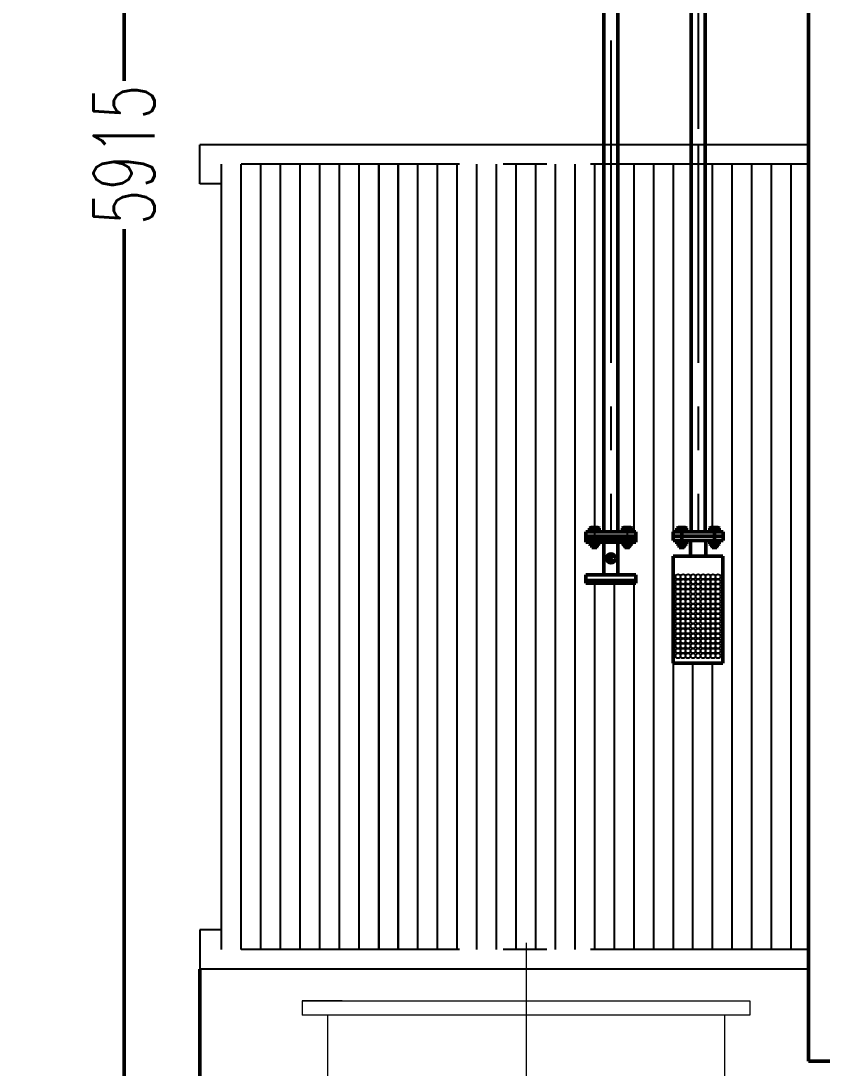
# Model space of a CAD drawing. Header units: millimetres. Extents: x -1000 to 22760, y -400 to 16400.
# Drawn here: x 15538 to 17373, y 9505 to 11905 of the extents above; entities that cross this region are included whole.
import ezdxf

# ---------------------------------------------------------------- set-up
doc = ezdxf.new("R2010")
doc.units = ezdxf.units.MM
doc.header["$LTSCALE"] = 400
for name, pattern in [('AM_ISO08W050', [18, 12, -1.5, 3, -1.5]), ('CENTER', [2, 1.25, -0.25, 0.25, -0.25]), ('DASHED2', [0.375, 0.25, -0.125])]:
    doc.linetypes.add(name, pattern=pattern)
for name, color, linetype, lineweight in [('0粗实线层', 7, 'Continuous', 50), ('2中心线层', 1, 'CENTER', 25), ('AM_7', 4, 'AM_ISO08W050', 25), ('木导线夹', 5, 'Continuous', 35)]:
    doc.layers.add(name, color=color, linetype=linetype, lineweight=lineweight)
for name, color, linetype in [('1', 5, 'DASHED2'), ('3中心线层', 1, 'CENTER'), ('油箱', 7, 'Continuous')]:
    doc.layers.add(name, color=color, linetype=linetype)
doc.styles.add('TH_GBDIM', font='txt.shx', dxfattribs={"width": 0.67, "bigfont": 'hztxt.shx'})
doc.dimstyles.new('TH_GBDIM', dxfattribs={"dimscale": 40, "dimtxt": 3.5, "dimasz": 2.5, "dimexe": 2, "dimexo": 0, "dimgap": 1.5, "dimtad": 0, "dimtoh": 1, "dimdec": 1, "dimdsep": 46, "dimtxsty": 'TH_GBDIM', "dimcen": 2.5, "dimclrd": 3, "dimclre": 3, "dimclrt": 6, "dimadec": 0, "dimazin": 2, "dimtfac": 0.714286, "dimtdec": 1, "dimtmove": 0, "dimatfit": 3, "dimfxl": 0, "dimtzin": 0, "dimlwd": -1, "dimlwe": -1, "dimarcsym": 0})

# ---------------------------------------------------------------- blocks, each defined once
blk = doc.blocks.new('风机')
at = {"lineweight": 0}
for p, q in [((-512.5, -85), (-512.5, -117.5)), ((512.5, -85), (-512.5, -85)), ((421, -85), (512.5, -85)), ((512.5, -85), (512.5, -117.5)), ((-512.5, -117.5), (512.5, -117.5)), ((-455, -117.5), (-455, -390.2)), ((455, -117.5), (455, -390.2)), ((-455, -390.2), (-512.5, -515)), ((455, -390.2), (512.5, -515)), ((512.5, -515), (-512.5, -515)), ((-171.3, -578.8), (-171.3, -515)), ((171.3, -578.8), (171.3, -515)), ((0, -595), (-155, -595)), ((0, -595), (155, -595))]:
    blk.add_line(p, q, dxfattribs=at)
for centre, start, end in [((-155, -578.8), 180, 270), ((155, -578.8), 270, 0)]:
    blk.add_arc(centre, 16.2, start, end, dxfattribs=at)
at = {"layer": 'AM_7', "color": 1, "lineweight": 0}
blk.add_line((0, 47.9), (0, -658.4), dxfattribs=at)
blk = doc.blocks.new('A$C76C92902')
at = {"layer": '0粗实线层'}
for p, q in [((173.7, -25), (173.7, 100.74)), ((173.7, -25), (173.7, -744.81)), ((110.08, -744.81), (173.7, -744.81))]:
    blk.add_line(p, q, dxfattribs=at)
blk = doc.blocks.new('*D212')
at = {"layer": '0粗实线层', "color": 3}
for p, q in [((7808, 13841.6), (7808, 7342.3)), ((20557.9, 12055.6), (21920.6, 12055.6)), ((21840.6, 11955.6), (21840.6, 10522.6)), ((21840.6, 8740.7), (21840.6, 10173.6)), ((343, 8644.3), (343, 7342.3)), ((19489.9, 8640.7), (21920.6, 8640.7)), ((443, 7422.3), (3812.1, 7422.3)), ((7708, 7422.3), (4179.9, 7422.3))]:
    blk.add_line(p, q, dxfattribs=at)
for points in [[(21823.9, 11955.6), (21857.2, 11955.6), (21840.6, 12055.6)], [(21823.9, 8740.7), (21857.2, 8740.7), (21840.6, 8640.7)], [(443, 7439), (443, 7405.6), (343, 7422.3)], [(7708, 7439), (7708, 7405.6), (7808, 7422.3)]]:
    blk.add_solid(points, dxfattribs=at)
at = {"layer": 'Defpoints', "color": 0}
for p in [(7808, 13841.6), (20557.9, 12055.6), (343, 8644.3), (19489.9, 8640.7), (21840.6, 8640.7), (7808, 7422.3)]:
    blk.add_point(p, dxfattribs=at)
at = {"layer": '0粗实线层', "color": 6, "insert": (21840.6, 10348.1), "char_height": 140, "attachment_point": 5, "rotation": 90, "style": 'TH_GBDIM'}
blk.add_mtext('3415', dxfattribs=at)
at = {"layer": '0粗实线层', "color": 6, "insert": (3996, 7422.3), "char_height": 140, "attachment_point": 5, "style": 'TH_GBDIM'}
blk.add_mtext('7465', dxfattribs=at)
blk = doc.blocks.new('*D214')
at = {"layer": '0粗实线层', "color": 3}
for p, q in [((19338, 12091.6), (19338, 12868.2)), ((20557.9, 12055.6), (20557.9, 12868.2)), ((19438, 12788.2), (19780.1, 12788.2)), ((20457.9, 12788.2), (20115.9, 12788.2)), ((6559.7, 11755.6), (8039.7, 11755.6)), ((7959.7, 11655.6), (7959.7, 10358.6)), ((7959.7, 8740.7), (7959.7, 10037.7)), ((6270.7, 8640.7), (8039.7, 8640.7))]:
    blk.add_line(p, q, dxfattribs=at)
for points in [[(19438, 12804.9), (19438, 12771.5), (19338, 12788.2)], [(20457.9, 12804.9), (20457.9, 12771.5), (20557.9, 12788.2)], [(7943, 11655.6), (7976.3, 11655.6), (7959.7, 11755.6)], [(7943, 8740.7), (7976.3, 8740.7), (7959.7, 8640.7)]]:
    blk.add_solid(points, dxfattribs=at)
at = {"layer": 'Defpoints', "color": 0}
for p in [(20557.9, 12788.2), (19338, 12091.6), (20557.9, 12055.6), (6559.7, 11755.6), (6270.7, 8640.7), (7959.7, 8640.7)]:
    blk.add_point(p, dxfattribs=at)
at = {"layer": '0粗实线层', "color": 6, "insert": (19948, 12788.2), "char_height": 140, "attachment_point": 5, "style": 'TH_GBDIM'}
blk.add_mtext('1220', dxfattribs=at)
at = {"layer": '0粗实线层', "color": 6, "insert": (7959.7, 10198.1), "char_height": 140, "attachment_point": 5, "rotation": 90, "style": 'TH_GBDIM'}
blk.add_mtext('3115', dxfattribs=at)
blk = doc.blocks.new('A$C362E1FC4')
at = {"layer": '0粗实线层'}
for p, q in [((-57.5, 0, 0), (57.5, 0, 0)), ((-57.5, -12, 0), (-57.5, 0, 0)), ((57.5, -12, 0), (57.5, 0, 0)), ((-57.5, -12, 0), (57.5, -12, 0)), ((-57.5, -24, 0), (-57.5, -12, 0)), ((-57.5, -12, 0), (57.5, -12, 0)), ((49.2, -12, 0), (-49.2, -12, 0)), ((57.5, -24, 0), (57.5, -12, 0)), ((-57.5, -24, 0), (57.5, -24, 0)), ((-16, -24, 0), (-16, -98.6, 0)), ((16, -24, 0), (16, -98.6, 0)), ((-57.5, -98.6, 0), (57.5, -98.6, 0)), ((-57.5, -112, 0), (-57.5, -98.6, 0)), ((-57.5, -112, 0), (57.5, -112, 0)), ((-57.5, -112, 0), (57.5, -112, 0)), ((57.5, -112, 0), (-57.5, -112, 0)), ((-57.5, -112, 0), (-57.5, -118, 0)), ((-57.5, -118, 0), (57.5, -118, 0)), ((57.5, -112, 0), (57.5, -98.6, 0)), ((57.5, -118, 0), (57.5, -112, 0))]:
    blk.add_line(p, q, dxfattribs=at)
at = {"layer": '0粗实线层', "ltscale": 60}
for p, q in [((57.5, 0, 0), (-57.5, 0, 0)), ((57.5, -12, 0), (-57.5, -12, 0))]:
    blk.add_line(p, q, dxfattribs=at)
at = {"layer": '0粗实线层', "ltscale": 30}
for p, q in [((57.5, 0), (-57.5, 0)), ((-57.5, 0), (-57.5, -10)), ((57.5, 0), (-57.5, 0)), ((-57.5, 0), (-57.5, -10)), ((57.5, 0), (-57.5, 0)), ((-57.5, 0), (-57.5, -10)), ((57.5, 0), (-57.5, 0)), ((-57.5, 0), (-57.5, -10)), ((-24.5, 2), (-50.5, 2)), ((-50.5, 2), (-50.5, 0)), ((-24.5, 2), (-50.5, 2)), ((-50.5, 2), (-50.5, 0)), ((-24.5, 2), (-50.5, 2)), ((-50.5, 2), (-50.5, 0)), ((-50.5, 0), (-24.5, 0)), ((-50.5, 0), (-24.5, 0)), ((-50.5, 0), (-24.5, 0)), ((-48.5, 7.8), (-48.5, 2)), ((-48.5, 7.8), (-48.5, 2)), ((-48.5, 7.8), (-48.5, 2)), ((-48.5, 2), (-26.5, 2)), ((-48.5, 2), (-26.5, 2)), ((-48.5, 2), (-26.5, 2)), ((-46, 9.5), (-43.5, 9.5)), ((-46, 9.5), (-43.5, 9.5)), ((-46, 9.5), (-43.5, 9.5)), ((-29, 9.5), (-46, 9.5)), ((-29, 9.5), (-46, 9.5)), ((-29, 9.5), (-46, 9.5)), ((-29.2, 9.5), (-45.8, 9.5)), ((-29.2, 9.5), (-45.8, 9.5)), ((-29.2, 9.5), (-45.8, 9.5)), ((-43.5, 9.5), (-42, 9.5)), ((-43.5, 9.5), (-31.5, 9.5)), ((-43.5, 9.5), (-42, 9.5)), ((-43.5, 9.5), (-31.5, 9.5)), ((-43.5, 9.5), (-42, 9.5)), ((-43.5, 9.5), (-31.5, 9.5)), ((-43.5, 7.8), (-43.5, 2)), ((-43.5, 7.8), (-43.5, 2)), ((-43.5, 7.8), (-43.5, 2)), ((-31.5, 9.5), (-29, 9.5)), ((-31.5, 9.5), (-29, 9.5)), ((-31.5, 9.5), (-29, 9.5)), ((-31.5, 7.8), (-31.5, 2)), ((-31.5, 7.8), (-31.5, 2)), ((-31.5, 7.8), (-31.5, 2)), ((0, 0), (-27.7, 0)), ((-26.5, 2), (-26.5, 7.8)), ((-26.5, 2), (-26.5, 7.8)), ((-26.5, 2), (-26.5, 7.8)), ((-24.5, 0), (-24.5, 2)), ((-24.5, 0), (-24.5, 2)), ((-24.5, 0), (-24.5, 2)), ((24.5, 0), (24.5, 2)), ((24.5, 2), (50.5, 2)), ((24.5, 0), (24.5, 2)), ((24.5, 2), (50.5, 2)), ((24.5, 0), (24.5, 2)), ((24.5, 2), (50.5, 2)), ((50.5, 0), (24.5, 0)), ((50.5, 0), (24.5, 0)), ((50.5, 0), (24.5, 0)), ((26.5, 2), (26.5, 7.8)), ((26.5, 2), (26.5, 7.8)), ((26.5, 2), (26.5, 7.8)), ((48.5, 2), (26.5, 2)), ((48.5, 2), (26.5, 2)), ((48.5, 2), (26.5, 2)), ((31.5, 9.5), (29, 9.5)), ((31.5, 9.5), (29, 9.5)), ((31.5, 9.5), (29, 9.5)), ((29, 9.5), (46, 9.5)), ((29, 9.5), (46, 9.5)), ((29, 9.5), (46, 9.5)), ((29.2, 9.5), (45.8, 9.5)), ((29.2, 9.5), (45.8, 9.5)), ((29.2, 9.5), (45.8, 9.5)), ((43.5, 9.5), (31.5, 9.5)), ((43.5, 9.5), (31.5, 9.5)), ((43.5, 9.5), (31.5, 9.5)), ((31.5, 7.8), (31.5, 2)), ((31.5, 7.8), (31.5, 2)), ((31.5, 7.8), (31.5, 2)), ((43.5, 9.5), (42, 9.5)), ((43.5, 9.5), (42, 9.5)), ((43.5, 9.5), (42, 9.5)), ((46, 9.5), (43.5, 9.5)), ((46, 9.5), (43.5, 9.5)), ((46, 9.5), (43.5, 9.5)), ((43.5, 7.8), (43.5, 2)), ((43.5, 7.8), (43.5, 2)), ((43.5, 7.8), (43.5, 2)), ((48.5, 7.8), (48.5, 2)), ((48.5, 7.8), (48.5, 2)), ((48.5, 7.8), (48.5, 2)), ((50.5, 2), (50.5, 0)), ((50.5, 2), (50.5, 0)), ((50.5, 2), (50.5, 0)), ((57.5, -10), (57.5, 0)), ((57.5, -10), (57.5, 0)), ((57.5, -10), (57.5, 0)), ((57.5, -10), (57.5, 0)), ((57.5, -10), (-57.5, -10)), ((-57.5, -10), (-57.5, -20)), ((57.5, -10), (-57.5, -10)), ((-57.5, -10), (-57.5, -20)), ((-57.5, -10), (57.5, -10)), ((-57.5, -10), (57.5, -10)), ((-57.5, -10), (57.5, -10)), ((57.5, -10), (-57.5, -10)), ((-57.5, -10), (-57.5, -20)), ((57.5, -10), (-57.5, -10)), ((-57.5, -10), (-57.5, -20)), ((-57.5, -10), (57.5, -10)), ((-57.5, -20), (57.5, -20)), ((-57.5, -20), (57.5, -20)), ((-57.5, -20), (57.5, -20)), ((-57.5, -20), (57.5, -20)), ((-50.5, -20), (-24.5, -20)), ((-50.5, -22), (-50.5, -20)), ((-50.5, -20), (-24.5, -20)), ((-50.5, -22), (-50.5, -20)), ((-50.5, -20), (-24.5, -20)), ((-50.5, -22), (-50.5, -20)), ((-24.5, -22), (-50.5, -22)), ((-24.5, -22), (-50.5, -22)), ((-24.5, -22), (-50.5, -22)), ((-48.5, -22), (-26.5, -22)), ((-48.5, -22), (-26.5, -22)), ((-48.5, -22), (-26.5, -22)), ((-48.5, -27.8), (-48.5, -22)), ((-48.5, -27.8), (-48.5, -22)), ((-48.5, -27.8), (-48.5, -22)), ((-43.5, -27.8), (-43.5, -22)), ((-43.5, -34.9), (-43.5, -22)), ((-43.5, -27.8), (-43.5, -22)), ((-43.5, -34.9), (-43.5, -22)), ((-43.5, -27.8), (-43.5, -22)), ((-31.5, -27.8), (-31.5, -22)), ((-31.5, -34.9), (-31.5, -22)), ((-31.5, -27.8), (-31.5, -22)), ((-31.5, -34.9), (-31.5, -22)), ((-31.5, -27.8), (-31.5, -22)), ((-26.5, -22), (-26.5, -27.8)), ((-26.5, -22), (-26.5, -27.8)), ((-26.5, -22), (-26.5, -27.8)), ((-24.5, -20), (-24.5, -22)), ((-24.5, -20), (-24.5, -22)), ((-24.5, -20), (-24.5, -22)), ((50.5, -20), (24.5, -20)), ((24.5, -20), (24.5, -22)), ((50.5, -20), (24.5, -20)), ((24.5, -20), (24.5, -22)), ((50.5, -20), (24.5, -20)), ((24.5, -20), (24.5, -22)), ((24.5, -22), (50.5, -22)), ((24.5, -22), (50.5, -22)), ((24.5, -22), (50.5, -22)), ((48.5, -22), (26.5, -22)), ((48.5, -22), (26.5, -22)), ((48.5, -22), (26.5, -22)), ((26.5, -22), (26.5, -27.8)), ((26.5, -22), (26.5, -27.8)), ((26.5, -22), (26.5, -27.8)), ((31.5, -27.8), (31.5, -22)), ((31.5, -34.9), (31.5, -22)), ((31.5, -27.8), (31.5, -22)), ((31.5, -34.9), (31.5, -22)), ((31.5, -27.8), (31.5, -22)), ((43.5, -27.8), (43.5, -22)), ((43.5, -34.9), (43.5, -22)), ((43.5, -27.8), (43.5, -22)), ((43.5, -34.9), (43.5, -22)), ((43.5, -27.8), (43.5, -22)), ((48.5, -27.8), (48.5, -22)), ((48.5, -27.8), (48.5, -22)), ((48.5, -27.8), (48.5, -22)), ((50.5, -22), (50.5, -20)), ((50.5, -22), (50.5, -20)), ((50.5, -22), (50.5, -20)), ((57.5, -20), (57.5, -10)), ((57.5, -20), (57.5, -10)), ((57.5, -20), (57.5, -10)), ((57.5, -20), (57.5, -10)), ((-46, -29.5), (-43.5, -29.5)), ((-46, -29.5), (-43.5, -29.5)), ((-46, -29.5), (-43.5, -29.5)), ((-29, -29.5), (-46, -29.5)), ((-29, -29.5), (-46, -29.5)), ((-29, -29.5), (-46, -29.5)), ((-29.2, -29.5), (-45.8, -29.5)), ((-29.2, -29.5), (-45.8, -29.5)), ((-29.2, -29.5), (-45.8, -29.5)), ((-43.5, -29.5), (-42, -29.5)), ((-43.5, -29.5), (-31.5, -29.5)), ((-43.5, -29.5), (-42, -29.5)), ((-43.5, -29.5), (-31.5, -29.5)), ((-43.5, -29.5), (-42, -29.5)), ((-43.5, -29.5), (-31.5, -29.5)), ((-31.5, -34.9), (-43.5, -34.9)), ((-43.1, -36), (-43.5, -34.9)), ((-31.5, -34.9), (-43.5, -34.9)), ((-43.1, -36), (-43.5, -34.9)), ((-32, -36), (-43.1, -36)), ((-32, -36), (-43.1, -36)), ((-32, -36), (-31.5, -34.9)), ((-32, -36), (-31.5, -34.9)), ((-31.5, -29.5), (-29, -29.5)), ((-31.5, -29.5), (-29, -29.5)), ((-31.5, -29.5), (-29, -29.5)), ((31.5, -29.5), (29, -29.5)), ((31.5, -29.5), (29, -29.5)), ((31.5, -29.5), (29, -29.5)), ((29, -29.5), (46, -29.5)), ((29, -29.5), (46, -29.5)), ((29, -29.5), (46, -29.5)), ((29.2, -29.5), (45.8, -29.5)), ((29.2, -29.5), (45.8, -29.5)), ((29.2, -29.5), (45.8, -29.5)), ((43.5, -29.5), (31.5, -29.5)), ((43.5, -29.5), (31.5, -29.5)), ((43.5, -29.5), (31.5, -29.5)), ((31.5, -34.9), (43.5, -34.9)), ((32, -36), (31.5, -34.9)), ((31.5, -34.9), (43.5, -34.9)), ((32, -36), (31.5, -34.9)), ((32, -36), (43.1, -36)), ((32, -36), (43.1, -36)), ((43.5, -29.5), (42, -29.5)), ((43.5, -29.5), (42, -29.5)), ((43.5, -29.5), (42, -29.5)), ((43.1, -36), (43.5, -34.9)), ((43.1, -36), (43.5, -34.9)), ((46, -29.5), (43.5, -29.5)), ((46, -29.5), (43.5, -29.5)), ((46, -29.5), (43.5, -29.5))]:
    blk.add_line(p, q, dxfattribs=at)
at = {"layer": '0粗实线层', "ltscale": 5}
blk.add_line((0, -20), (27.7, -20), dxfattribs=at)
at = {"layer": '0粗实线层'}
for radius in [10.3, 3.34]:
    blk.add_circle((0.3, -61.3, 0), radius, dxfattribs=at)
at = {"layer": '0粗实线层', "ltscale": 30}
for centre, radius, start, end in [((-46, 6.8), 2.68, 21.4939, 158.5061), ((-46, 6.8), 2.68, 21.4939, 158.5061), ((-46, 6.8), 2.68, 21.4939, 158.5061), ((-37.5, -1.9), 11.4, 58.3195, 121.6805), ((-37.5, -1.9), 11.4, 58.3195, 121.6805), ((-37.5, -1.9), 11.4, 58.3195, 121.6805), ((-29, 6.8), 2.68, 21.4939, 158.5061), ((-29, 6.8), 2.68, 21.4939, 158.5061), ((-29, 6.8), 2.68, 21.4939, 158.5061), ((29, 6.8), 2.68, 21.4939, 158.5061), ((29, 6.8), 2.68, 21.4939, 158.5061), ((29, 6.8), 2.68, 21.4939, 158.5061), ((37.5, -1.9), 11.4, 58.3195, 121.6805), ((37.5, -1.9), 11.4, 58.3195, 121.6805), ((37.5, -1.9), 11.4, 58.3195, 121.6805), ((46, 6.8), 2.68, 21.4939, 158.5061), ((46, 6.8), 2.68, 21.4939, 158.5061), ((46, 6.8), 2.68, 21.4939, 158.5061), ((-46, -26.8), 2.68, 201.4939, 338.5061), ((-46, -26.8), 2.68, 201.4939, 338.5061), ((-46, -26.8), 2.68, 201.4939, 338.5061), ((-37.5, -18.1), 11.4, 238.3195, 301.6805), ((-37.5, -18.1), 11.4, 238.3195, 301.6805), ((-37.5, -18.1), 11.4, 238.3195, 301.6805), ((-29, -26.8), 2.68, 201.4939, 338.5061), ((-29, -26.8), 2.68, 201.4939, 338.5061), ((-29, -26.8), 2.68, 201.4939, 338.5061), ((29, -26.8), 2.68, 201.4939, 338.5061), ((29, -26.8), 2.68, 201.4939, 338.5061), ((29, -26.8), 2.68, 201.4939, 338.5061), ((37.5, -18.1), 11.4, 238.3195, 301.6805), ((37.5, -18.1), 11.4, 238.3195, 301.6805), ((37.5, -18.1), 11.4, 238.3195, 301.6805), ((46, -26.8), 2.68, 201.4939, 338.5061), ((46, -26.8), 2.68, 201.4939, 338.5061), ((46, -26.8), 2.68, 201.4939, 338.5061)]:
    blk.add_arc(centre, radius, start, end, dxfattribs=at)
at = {"layer": '2中心线层', "ltscale": 50}
for p, q in [((-37.5, 9.5), (-37.5, -36)), ((37.5, 9.5), (37.5, -36))]:
    blk.add_line(p, q, dxfattribs=at)
blk = doc.blocks.new('A$C2D1D4404')
at = {"layer": '0粗实线层'}
for p, q in [((16, 0), (16, -887.1)), ((-16, 0), (-16, -887.1))]:
    blk.add_line(p, q, dxfattribs=at)
at = {"layer": '2中心线层'}
blk.add_line((0, 0), (0, -887.1), dxfattribs=at)
at = {"layer": '0粗实线层'}
blk.add_blockref('A$C362E1FC4', (0, -887.1), dxfattribs=at)
blk = doc.blocks.new('A$C6F0C3F66')
blk.add_line((57, -301.5), (-57, -301.5))
at = {"layer": '0粗实线层', "ltscale": 30}
for p, q in [((-57.5, -10), (-57.5, 0)), ((-57.5, 0), (57.5, 0)), ((-57.5, 0), (57.5, 0)), ((-57.5, -10), (-57.5, 0)), ((-57.5, 0), (57.5, 0)), ((-57.5, -10), (-57.5, 0)), ((-57.5, -10), (-57.5, 0)), ((-57.5, 0), (57.5, 0)), ((-24.5, 2), (-50.5, 2)), ((-50.5, 2), (-50.5, 0)), ((-24.5, 2), (-50.5, 2)), ((-50.5, 2), (-50.5, 0)), ((-24.5, 2), (-50.5, 2)), ((-50.5, 2), (-50.5, 0)), ((-50.5, 0), (-24.5, 0)), ((-50.5, 0), (-24.5, 0)), ((-50.5, 0), (-24.5, 0)), ((-48.5, 7.8), (-48.5, 2)), ((-48.5, 7.8), (-48.5, 2)), ((-48.5, 7.8), (-48.5, 2)), ((-48.5, 2), (-26.5, 2)), ((-48.5, 2), (-26.5, 2)), ((-48.5, 2), (-26.5, 2)), ((-46, 9.5), (-43.5, 9.5)), ((-46, 9.5), (-43.5, 9.5)), ((-46, 9.5), (-43.5, 9.5)), ((-29, 9.5), (-46, 9.5)), ((-29, 9.5), (-46, 9.5)), ((-29, 9.5), (-46, 9.5)), ((-29.2, 9.5), (-45.8, 9.5)), ((-29.2, 9.5), (-45.8, 9.5)), ((-29.2, 9.5), (-45.8, 9.5)), ((-43.5, 9.5), (-42, 9.5)), ((-43.5, 9.5), (-31.5, 9.5)), ((-43.5, 9.5), (-42, 9.5)), ((-43.5, 9.5), (-31.5, 9.5)), ((-43.5, 9.5), (-42, 9.5)), ((-43.5, 9.5), (-31.5, 9.5)), ((-43.5, 7.8), (-43.5, 2)), ((-43.5, 7.8), (-43.5, 2)), ((-43.5, 7.8), (-43.5, 2)), ((-37.5, 9.5), (-37.5, -36)), ((-31.5, 9.5), (-29, 9.5)), ((-31.5, 9.5), (-29, 9.5)), ((-31.5, 9.5), (-29, 9.5)), ((-31.5, 7.8), (-31.5, 2)), ((-31.5, 7.8), (-31.5, 2)), ((-31.5, 7.8), (-31.5, 2)), ((-26.5, 2), (-26.5, 7.8)), ((-26.5, 2), (-26.5, 7.8)), ((-26.5, 2), (-26.5, 7.8)), ((-24.5, 0), (-24.5, 2)), ((-24.5, 0), (-24.5, 2)), ((-24.5, 0), (-24.5, 2)), ((24.5, 0), (24.5, 2)), ((24.5, 2), (50.5, 2)), ((24.5, 0), (24.5, 2)), ((24.5, 2), (50.5, 2)), ((24.5, 0), (24.5, 2)), ((24.5, 2), (50.5, 2)), ((50.5, 0), (24.5, 0)), ((50.5, 0), (24.5, 0)), ((50.5, 0), (24.5, 0)), ((26.5, 2), (26.5, 7.8)), ((26.5, 2), (26.5, 7.8)), ((26.5, 2), (26.5, 7.8)), ((48.5, 2), (26.5, 2)), ((48.5, 2), (26.5, 2)), ((48.5, 2), (26.5, 2)), ((31.5, 9.5), (29, 9.5)), ((31.5, 9.5), (29, 9.5)), ((31.5, 9.5), (29, 9.5)), ((29, 9.5), (46, 9.5)), ((29, 9.5), (46, 9.5)), ((29, 9.5), (46, 9.5)), ((29.2, 9.5), (45.8, 9.5)), ((29.2, 9.5), (45.8, 9.5)), ((29.2, 9.5), (45.8, 9.5)), ((43.5, 9.5), (31.5, 9.5)), ((43.5, 9.5), (31.5, 9.5)), ((43.5, 9.5), (31.5, 9.5)), ((31.5, 7.8), (31.5, 2)), ((31.5, 7.8), (31.5, 2)), ((31.5, 7.8), (31.5, 2)), ((37.5, 9.5), (37.5, -36)), ((43.5, 9.5), (42, 9.5)), ((43.5, 9.5), (42, 9.5)), ((43.5, 9.5), (42, 9.5)), ((46, 9.5), (43.5, 9.5)), ((46, 9.5), (43.5, 9.5)), ((46, 9.5), (43.5, 9.5)), ((43.5, 7.8), (43.5, 2)), ((43.5, 7.8), (43.5, 2)), ((43.5, 7.8), (43.5, 2)), ((48.5, 7.8), (48.5, 2)), ((48.5, 7.8), (48.5, 2)), ((48.5, 7.8), (48.5, 2)), ((50.5, 2), (50.5, 0)), ((50.5, 2), (50.5, 0)), ((50.5, 2), (50.5, 0)), ((57.5, 0), (57.5, -10)), ((57.5, 0), (57.5, -10)), ((57.5, 0), (57.5, -10)), ((57.5, 0), (57.5, -10)), ((-57.5, -20), (-57.5, -10)), ((-57.5, -10), (57.5, -10)), ((-57.5, -20), (-57.5, -10)), ((-57.5, -10), (57.5, -10)), ((57.5, -10), (-57.5, -10)), ((57.5, -10), (-57.5, -10)), ((57.5, -10), (-57.5, -10)), ((-57.5, -10), (57.5, -10)), ((-57.5, -20), (-57.5, -10)), ((-57.5, -20), (-57.5, -10)), ((-57.5, -10), (57.5, -10)), ((57.5, -10), (-57.5, -10)), ((57.5, -20), (-57.5, -20)), ((57.5, -20), (-57.5, -20)), ((57.5, -20), (-57.5, -20)), ((57.5, -20), (-57.5, -20)), ((-50.5, -20), (-24.5, -20)), ((-50.5, -22), (-50.5, -20)), ((-50.5, -20), (-24.5, -20)), ((-50.5, -22), (-50.5, -20)), ((-50.5, -20), (-24.5, -20)), ((-50.5, -22), (-50.5, -20)), ((-24.5, -22), (-50.5, -22)), ((-24.5, -22), (-50.5, -22)), ((-24.5, -22), (-50.5, -22)), ((-48.5, -22), (-26.5, -22)), ((-48.5, -22), (-26.5, -22)), ((-48.5, -22), (-26.5, -22)), ((-48.5, -27.8), (-48.5, -22)), ((-48.5, -27.8), (-48.5, -22)), ((-48.5, -27.8), (-48.5, -22)), ((-43.5, -27.8), (-43.5, -22)), ((-43.5, -34.9), (-43.5, -22)), ((-43.5, -27.8), (-43.5, -22)), ((-43.5, -34.9), (-43.5, -22)), ((-43.5, -27.8), (-43.5, -22)), ((-31.5, -27.8), (-31.5, -22)), ((-31.5, -34.9), (-31.5, -22)), ((-31.5, -27.8), (-31.5, -22)), ((-31.5, -34.9), (-31.5, -22)), ((-31.5, -27.8), (-31.5, -22)), ((0, -20), (-27.7, -20)), ((-26.5, -22), (-26.5, -27.8)), ((-26.5, -22), (-26.5, -27.8)), ((-26.5, -22), (-26.5, -27.8)), ((-24.5, -20), (-24.5, -22)), ((-24.5, -20), (-24.5, -22)), ((-24.5, -20), (-24.5, -22)), ((-17.5, -56.2), (-17.5, -20)), ((17.5, -56.2), (17.5, -20)), ((50.5, -20), (24.5, -20)), ((24.5, -20), (24.5, -22)), ((50.5, -20), (24.5, -20)), ((24.5, -20), (24.5, -22)), ((50.5, -20), (24.5, -20)), ((24.5, -20), (24.5, -22)), ((24.5, -22), (50.5, -22)), ((24.5, -22), (50.5, -22)), ((24.5, -22), (50.5, -22)), ((48.5, -22), (26.5, -22)), ((48.5, -22), (26.5, -22)), ((48.5, -22), (26.5, -22)), ((26.5, -22), (26.5, -27.8)), ((26.5, -22), (26.5, -27.8)), ((26.5, -22), (26.5, -27.8)), ((31.5, -27.8), (31.5, -22)), ((31.5, -34.9), (31.5, -22)), ((31.5, -27.8), (31.5, -22)), ((31.5, -34.9), (31.5, -22)), ((31.5, -27.8), (31.5, -22)), ((43.5, -27.8), (43.5, -22)), ((43.5, -34.9), (43.5, -22)), ((43.5, -27.8), (43.5, -22)), ((43.5, -34.9), (43.5, -22)), ((43.5, -27.8), (43.5, -22)), ((48.5, -27.8), (48.5, -22)), ((48.5, -27.8), (48.5, -22)), ((48.5, -27.8), (48.5, -22)), ((50.5, -22), (50.5, -20)), ((50.5, -22), (50.5, -20)), ((50.5, -22), (50.5, -20)), ((57.5, -10), (57.5, -20)), ((57.5, -10), (57.5, -20)), ((57.5, -10), (57.5, -20)), ((57.5, -10), (57.5, -20)), ((-46, -29.5), (-43.5, -29.5)), ((-46, -29.5), (-43.5, -29.5)), ((-46, -29.5), (-43.5, -29.5)), ((-29, -29.5), (-46, -29.5)), ((-29, -29.5), (-46, -29.5)), ((-29, -29.5), (-46, -29.5)), ((-29.2, -29.5), (-45.8, -29.5)), ((-29.2, -29.5), (-45.8, -29.5)), ((-29.2, -29.5), (-45.8, -29.5)), ((-43.5, -29.5), (-42, -29.5)), ((-43.5, -29.5), (-31.5, -29.5)), ((-43.5, -29.5), (-42, -29.5)), ((-43.5, -29.5), (-31.5, -29.5)), ((-43.5, -29.5), (-42, -29.5)), ((-43.5, -29.5), (-31.5, -29.5)), ((-31.5, -34.9), (-43.5, -34.9)), ((-43.1, -36), (-43.5, -34.9)), ((-31.5, -34.9), (-43.5, -34.9)), ((-43.1, -36), (-43.5, -34.9)), ((-32, -36), (-43.1, -36)), ((-32, -36), (-43.1, -36)), ((-32, -36), (-31.5, -34.9)), ((-32, -36), (-31.5, -34.9)), ((-31.5, -29.5), (-29, -29.5)), ((-31.5, -29.5), (-29, -29.5)), ((-31.5, -29.5), (-29, -29.5)), ((31.5, -29.5), (29, -29.5)), ((31.5, -29.5), (29, -29.5)), ((31.5, -29.5), (29, -29.5)), ((29, -29.5), (46, -29.5)), ((29, -29.5), (46, -29.5)), ((29, -29.5), (46, -29.5)), ((29.2, -29.5), (45.8, -29.5)), ((29.2, -29.5), (45.8, -29.5)), ((29.2, -29.5), (45.8, -29.5)), ((43.5, -29.5), (31.5, -29.5)), ((43.5, -29.5), (31.5, -29.5)), ((43.5, -29.5), (31.5, -29.5)), ((31.5, -34.9), (43.5, -34.9)), ((32, -36), (31.5, -34.9)), ((31.5, -34.9), (43.5, -34.9)), ((32, -36), (31.5, -34.9)), ((32, -36), (43.1, -36)), ((32, -36), (43.1, -36)), ((43.5, -29.5), (42, -29.5)), ((43.5, -29.5), (42, -29.5)), ((43.5, -29.5), (42, -29.5)), ((43.1, -36), (43.5, -34.9)), ((43.1, -36), (43.5, -34.9)), ((46, -29.5), (43.5, -29.5)), ((46, -29.5), (43.5, -29.5)), ((46, -29.5), (43.5, -29.5)), ((57, -56.2), (-57, -56.2)), ((-57, -56.2), (-57, -301.5)), ((57, -301.5), (57, -56.2))]:
    blk.add_line(p, q, dxfattribs=at)
for centre, radius, start, end in [((-46, 6.8), 2.68, 21.4939, 158.5061), ((-46, 6.8), 2.68, 21.4939, 158.5061), ((-46, 6.8), 2.68, 21.4939, 158.5061), ((-37.5, -1.9), 11.4, 58.3195, 121.6805), ((-37.5, -1.9), 11.4, 58.3195, 121.6805), ((-37.5, -1.9), 11.4, 58.3195, 121.6805), ((-29, 6.8), 2.68, 21.4939, 158.5061), ((-29, 6.8), 2.68, 21.4939, 158.5061), ((-29, 6.8), 2.68, 21.4939, 158.5061), ((29, 6.8), 2.68, 21.4939, 158.5061), ((29, 6.8), 2.68, 21.4939, 158.5061), ((29, 6.8), 2.68, 21.4939, 158.5061), ((37.5, -1.9), 11.4, 58.3195, 121.6805), ((37.5, -1.9), 11.4, 58.3195, 121.6805), ((37.5, -1.9), 11.4, 58.3195, 121.6805), ((46, 6.8), 2.68, 21.4939, 158.5061), ((46, 6.8), 2.68, 21.4939, 158.5061), ((46, 6.8), 2.68, 21.4939, 158.5061), ((-46, -26.8), 2.68, 201.4939, 338.5061), ((-46, -26.8), 2.68, 201.4939, 338.5061), ((-46, -26.8), 2.68, 201.4939, 338.5061), ((-37.5, -18.1), 11.4, 238.3195, 301.6805), ((-37.5, -18.1), 11.4, 238.3195, 301.6805), ((-37.5, -18.1), 11.4, 238.3195, 301.6805), ((-29, -26.8), 2.68, 201.4939, 338.5061), ((-29, -26.8), 2.68, 201.4939, 338.5061), ((-29, -26.8), 2.68, 201.4939, 338.5061), ((29, -26.8), 2.68, 201.4939, 338.5061), ((29, -26.8), 2.68, 201.4939, 338.5061), ((29, -26.8), 2.68, 201.4939, 338.5061), ((37.5, -18.1), 11.4, 238.3195, 301.6805), ((37.5, -18.1), 11.4, 238.3195, 301.6805), ((37.5, -18.1), 11.4, 238.3195, 301.6805), ((46, -26.8), 2.68, 201.4939, 338.5061), ((46, -26.8), 2.68, 201.4939, 338.5061), ((46, -26.8), 2.68, 201.4939, 338.5061)]:
    blk.add_arc(centre, radius, start, end, dxfattribs=at)
at = {"layer": '1', "ltscale": 30}
blk.add_line((0, 0), (27.7, 0), dxfattribs=at)
at = {"layer": '木导线夹', "linetype": 'Continuous', "lineweight": 25, "ltscale": 15}
for centre in [(-46, -103.3), (-46, -114.6), (-34.5, -103.3), (-34.5, -114.6), (-23, -103.3), (-23, -114.6), (-11.5, -103.3), (-11.5, -114.6), (0, -103.3), (0, -114.6), (11.5, -103.3), (11.5, -114.6), (22.8, -103.3), (22.8, -114.6), (34.1, -103.3), (34.1, -114.6), (45.5, -103.3), (45.5, -114.6), (-46, -125.9), (-46, -137.2), (-46, -148.6), (-34.5, -125.9), (-34.5, -137.2), (-34.5, -148.6), (-23, -125.9), (-23, -137.2), (-23, -148.6), (-11.5, -125.9), (-11.5, -137.2), (-11.5, -148.6), (0, -125.9), (0, -137.2), (0, -148.6), (11.5, -125.9), (11.5, -137.2), (11.5, -148.6), (22.8, -125.9), (22.8, -137.2), (22.8, -148.6), (34.1, -125.9), (34.1, -137.2), (34.1, -148.6), (45.5, -125.9), (45.5, -137.2), (45.5, -148.6), (-46, -159.9), (-46, -171.2), (-34.5, -159.9), (-34.5, -171.2), (-23, -159.9), (-23, -171.2), (-11.5, -159.9), (-11.5, -171.2), (0, -159.9), (0, -171.2), (11.5, -159.9), (11.5, -171.2), (22.8, -159.9), (22.8, -171.2), (34.1, -159.9), (34.1, -171.2), (45.5, -159.9), (45.5, -171.2), (-46, -182.6), (-46, -193.9), (-34.5, -182.6), (-34.5, -193.9), (-23, -182.6), (-23, -193.9), (-11.5, -182.6), (-11.5, -193.9), (0, -182.6), (0, -193.9), (11.5, -182.6), (11.5, -193.9), (22.8, -182.6), (22.8, -193.9), (34.1, -182.6), (34.1, -193.9), (45.5, -182.6), (45.5, -193.9), (-46, -205.2), (-46, -216.5), (-34.5, -205.2), (-34.5, -216.5), (-23, -205.2), (-23, -216.5), (-11.5, -205.2), (-11.5, -216.5), (0, -205.2), (0, -216.5), (11.5, -205.2), (11.5, -216.5), (22.8, -205.2), (22.8, -216.5), (34.1, -205.2), (34.1, -216.5), (45.5, -205.2), (45.5, -216.5), (-46, -227.9), (-46, -239.2), (-34.5, -227.9), (-34.5, -239.2), (-23, -227.9), (-23, -239.2), (-11.5, -227.9), (-11.5, -239.2), (0, -227.9), (0, -239.2), (11.5, -227.9), (11.5, -239.2), (22.8, -227.9), (22.8, -239.2), (34.1, -227.9), (34.1, -239.2), (45.5, -227.9), (45.5, -239.2), (-46, -250.5), (-46, -261.8), (-34.5, -250.5), (-34.5, -261.8), (-23, -250.5), (-23, -261.8), (-11.5, -250.5), (-11.5, -261.8), (0, -250.5), (0, -261.8), (11.5, -250.5), (11.5, -261.8), (22.8, -250.5), (22.8, -261.8), (34.1, -250.5), (34.1, -261.8), (45.5, -250.5), (45.5, -261.8), (-46, -273.2), (-46, -284.5), (-34.5, -273.2), (-34.5, -284.5), (-23, -273.2), (-23, -284.5), (-11.5, -273.2), (-11.5, -284.5), (0, -273.2), (0, -284.5), (11.5, -273.2), (11.5, -284.5), (22.8, -273.2), (22.8, -284.5), (34.1, -273.2), (34.1, -284.5), (45.5, -273.2), (45.5, -284.5)]:
    blk.add_circle(centre, 5.66, dxfattribs=at)
at = {"layer": '油箱', "ltscale": 25}
blk.add_line((10.5, -56.2), (-10.5, -56.2), dxfattribs=at)
blk = doc.blocks.new('*D243')
at = {"layer": '0粗实线层', "color": 3}
for p, q in [((15947, 9731.7), (15947, 7968.1)), ((21339, 9731.7), (21339, 7968.1)), ((16047, 8048.1), (18462.8, 8048.1)), ((21239, 8048.1), (18823.2, 8048.1))]:
    blk.add_line(p, q, dxfattribs=at)
for points in [[(16047, 8064.8), (16047, 8031.4), (15947, 8048.1)], [(21239, 8064.8), (21239, 8031.4), (21339, 8048.1)]]:
    blk.add_solid(points, dxfattribs=at)
at = {"layer": 'Defpoints', "color": 0}
for p in [(15947, 9731.7), (21339, 9731.7), (21339, 8048.1)]:
    blk.add_point(p, dxfattribs=at)
at = {"layer": '0粗实线层', "color": 6, "insert": (18643, 8048.1), "char_height": 140, "attachment_point": 5, "style": 'TH_GBDIM'}
blk.add_mtext('5392', dxfattribs=at)
blk = doc.blocks.new('*D244')
at = {"layer": '0粗实线层', "color": 3}
for p, q in [((18003.4, 14555.6), (15693.8, 14555.6)), ((15773.8, 14455.6), (15773.8, 11768.1)), ((15773.8, 8740.7), (15773.8, 11428.2)), ((17836.2, 8640.7), (15693.8, 8640.7))]:
    blk.add_line(p, q, dxfattribs=at)
for points in [[(15757.1, 14455.6), (15790.4, 14455.6), (15773.8, 14555.6)], [(15757.1, 8740.7), (15790.4, 8740.7), (15773.8, 8640.7)]]:
    blk.add_solid(points, dxfattribs=at)
at = {"layer": 'Defpoints', "color": 0}
for p in [(18003.4, 14555.6), (15773.8, 8640.7), (17836.2, 8640.7)]:
    blk.add_point(p, dxfattribs=at)
at = {"layer": '0粗实线层', "color": 6, "insert": (15773.8, 11598.1), "char_height": 140, "attachment_point": 5, "rotation": 90, "style": 'TH_GBDIM'}
blk.add_mtext('5915', dxfattribs=at)

msp = doc.modelspace()

# ---------------------------------------------------------------- linework, layer by layer
at = {"ltscale": 10}
for p, q in [((17341.872, 11621.658), (15946.982, 11621.658)), ((15946.982, 11531.658), (15946.982, 11621.658)), ((15996.982, 9776.658), (15996.982, 11576.658)), ((15996.982, 9776.658), (15996.982, 11576.658)), ((16041.982, 9776.658), (16041.982, 11576.658)), ((16041.982, 9776.658), (16041.982, 11576.658)), ((16086.982, 9776.658), (16086.982, 11576.658)), ((16086.982, 9776.658), (16086.982, 11576.658)), ((16086.982, 9776.658), (16086.982, 11576.658)), ((16086.982, 9776.658), (16086.982, 11576.658)), ((16086.982, 9776.658), (16086.982, 11576.658)), ((16131.982, 9776.658), (16131.982, 11576.658)), ((16131.982, 9776.658), (16131.982, 11576.658)), ((16131.982, 9776.658), (16131.982, 11576.658)), ((16131.982, 9776.658), (16131.982, 11576.658)), ((16176.982, 9776.658), (16176.982, 11576.658)), ((16176.982, 9776.658), (16176.982, 11576.658)), ((16176.982, 9776.658), (16176.982, 11576.658)), ((16176.982, 9776.658), (16176.982, 11576.658)), ((16176.982, 9776.658), (16176.982, 11576.658)), ((16221.982, 9776.658), (16221.982, 11576.658)), ((16221.982, 9776.658), (16221.982, 11576.658)), ((16221.982, 9776.658), (16221.982, 11576.658)), ((16266.982, 9776.658), (16266.982, 11576.658)), ((16311.982, 9776.658), (16311.982, 11576.658)), ((16356.982, 9776.658), (16356.982, 11576.658)), ((16356.982, 9776.658), (16356.982, 11576.658)), ((16356.982, 11576.658), (16356.982, 9776.658)), ((16356.982, 11576.658), (16356.982, 9776.658)), ((16401.982, 9776.658), (16401.982, 11576.658)), ((16401.982, 11576.658), (16401.982, 9776.658)), ((16446.982, 9776.658), (16446.982, 11576.658)), ((16491.982, 9776.658), (16491.982, 11576.658)), ((16536.982, 9776.658), (16536.982, 11576.658)), ((16581.982, 9776.658), (16581.982, 11576.658)), ((16626.982, 9776.658), (16626.982, 11576.658)), ((16671.982, 9776.658), (16671.982, 11576.658)), ((16716.982, 9776.658), (16716.982, 11576.658)), ((16761.982, 9776.658), (16761.982, 11576.658)), ((16806.982, 9776.658), (16806.982, 11576.658)), ((16851.982, 10734.563), (16851.982, 11576.658)), ((16941.982, 10734.563), (16941.982, 11576.658)), ((16986.982, 9776.658), (16986.982, 11576.658)), ((17031.982, 10734.563), (17031.982, 11576.658)), ((17121.982, 10734.563), (17121.982, 11576.658)), ((17166.982, 9776.658), (17166.982, 11576.658)), ((17211.982, 9776.658), (17211.982, 11576.658)), ((17256.982, 9776.658), (17256.982, 11576.658)), ((17301.982, 9776.658), (17301.982, 11576.658)), ((15996.982, 11531.658), (15946.982, 11531.658)), ((16851.982, 9776.658), (16851.982, 10616.563)), ((16896.982, 9776.658), (16896.982, 10616.563)), ((16941.982, 9776.658), (16941.982, 10616.563)), ((17031.982, 9776.658), (17031.982, 10433.086)), ((17076.982, 9776.658), (17076.982, 10433.086)), ((17121.982, 9776.658), (17121.982, 10433.086)), ((15946.982, 9821.658), (15946.982, 9731.658)), ((15996.982, 9821.658), (15946.982, 9821.658)), ((17341.872, 9731.658), (15946.982, 9731.658))]:
    msp.add_line(p, q, dxfattribs=at)
at = {"layer": '0粗实线层'}
for p, q in [((17072.724, 12957.992), (17072.732, 11621.658)), ((17104.724, 12957.992), (17104.732, 11621.658)), ((17072.732, 11621.658), (17072.732, 10734.563)), ((17104.732, 11621.658), (17104.732, 10734.563))]:
    msp.add_line(p, q, dxfattribs=at)
at = {"layer": '0粗实线层', "ltscale": 30}
for p, q in [((16872.717, 11621.658, 0), (16872.717, 12660.851, 0)), ((16904.717, 11621.658, 0), (16904.717, 12660.851, 0))]:
    msp.add_line(p, q, dxfattribs=at)
at = {"layer": '2中心线层'}
for p, q in [((17088.724, 12957.992), (17088.724, 11621.658)), ((16888.717, 12660.851, 0), (16888.717, 11621.658, 0)), ((17088.724, 11621.658), (17088.724, 10734.563))]:
    msp.add_line(p, q, dxfattribs=at)
at = {"layer": '3中心线层'}
for p, q in [((17341.872, 11576.658), (15946.982, 11576.658)), ((17341.872, 9776.658), (15946.982, 9776.658)), ((17341.872, 9776.658), (16222.982, 9776.658))]:
    msp.add_line(p, q, dxfattribs=at)

# ---------------------------------------------------------------- block references
at = {"xscale": -1}
msp.add_blockref('风机', (16694.482, 9743.83), dxfattribs=at)
at = {"layer": '0粗实线层', "xscale": -3, "yscale": 3, "zscale": 3}
msp.add_blockref('A$C76C92902', (17862.982, 11755.628), dxfattribs=at)
at = {"layer": '0粗实线层'}
for name, p in [('A$C2D1D4404', (16888.717, 11621.658, 0)), ('A$C6F0C3F66', (17088.724, 10734.563))]:
    msp.add_blockref(name, p, dxfattribs=at)

# ---------------------------------------------------------------- dimensions: what is measured, and where the dimension line sits
for base, p1, p2, picture, middle in [((15773.751, 8640.662), (18003.422, 14555.628), (17836.204, 8640.662), '*D244', (15773.751, 11598.145)), ((7959.672, 8640.662), (6559.679, 11755.628), (6270.748, 8640.662), '*D214', (7959.672, 10198.145))]:
    dim = msp.add_linear_dim(base=base, p1=p1, p2=p2, angle=90, dimstyle='TH_GBDIM', dxfattribs=at)
    dim.commit()
    dim.dimension.update_dxf_attribs({"geometry": picture, "text_midpoint": middle})
dim = msp.add_linear_dim(base=(7808.013, 7422.288), p1=(343.044, 8644.308), p2=(7808.013, 13841.626), dimstyle='TH_GBDIM', dxfattribs=at)
dim.commit()
dim.dimension.update_dxf_attribs({"geometry": '*D212', "text_midpoint": (3996.021, 7422.288), "dimtype": 160})
dim = msp.add_linear_dim(base=(21840.562, 8640.662), p1=(20557.94, 12055.587), p2=(19489.938, 8640.662), angle=90, dimstyle='TH_GBDIM', override={"dimdec": 0}, dxfattribs=at)
dim.commit()
dim.dimension.update_dxf_attribs({"geometry": '*D212', "text_midpoint": (21840.562, 10348.125), "dimtype": 160})
for base, p1, p2, picture, middle in [((20557.94, 12788.197), (19337.982, 12091.621), (20557.94, 12055.587), '*D214', (19947.961, 12788.197)), ((21338.983, 8048.106), (15946.982, 9731.658), (21338.983, 9731.658), '*D243', (18642.982, 8048.106))]:
    dim = msp.add_linear_dim(base=base, p1=p1, p2=p2, dimstyle='TH_GBDIM', dxfattribs=at)
    dim.commit()
    dim.dimension.update_dxf_attribs({"geometry": picture, "text_midpoint": middle})

doc.saveas('drawing.dxf')
